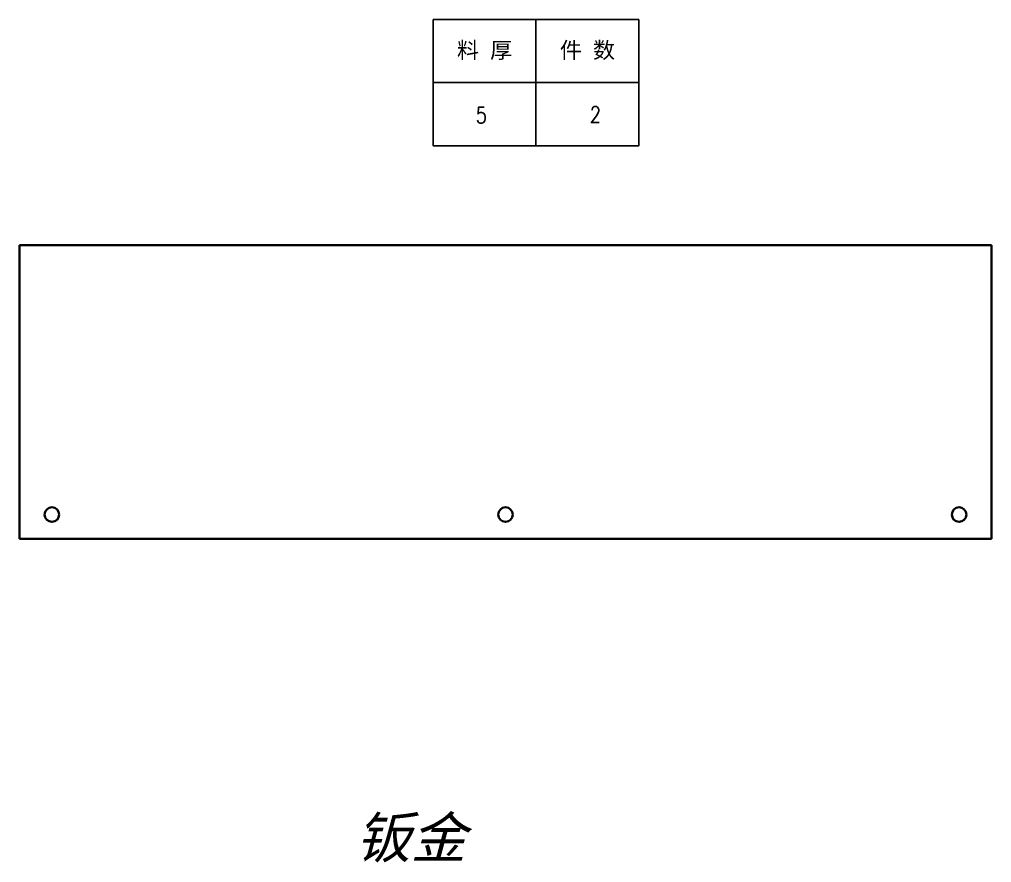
# Model space of a CAD drawing. Header units: millimetres. Extents: x -204818 to -130891, y -1238 to 21140.
# Drawn here: x -200415 to -199815, y 20111 to 20632 of the extents above; entities that cross this region are included whole.
import ezdxf
from ezdxf.enums import TextEntityAlignment as Align

# ---------------------------------------------------------------- set-up
doc = ezdxf.new("R2010")
doc.units = ezdxf.units.MM
doc.layers.add('标注线', color=3, linetype='Continuous', lineweight=25)
doc.styles.add('DIM', font='romans.shx', dxfattribs={"width": 0.8, "oblique": 20, "bigfont": 'bigfont.shx'})
doc.styles.add('DIM_FONT', font='romans.shx', dxfattribs={"oblique": 15})
doc.styles.get("Standard").update_dxf_attribs({"font": 'txt', "bigfont": 'gbcbig.shx'})

# ---------------------------------------------------------------- blocks, each defined once
blk = doc.blocks.new('*T209')
at = {"color": 0, "linetype": 'ByBlock', "lineweight": -2, "transparency": 16777216}
for p, q in [((0, 0), (127, 0)), ((0, 0), (0, -78)), ((63.5, 0), (63.5, -78)), ((127, 0), (127, -78)), ((0, -39), (127, -39)), ((0, -78), (127, -78))]:
    blk.add_line(p, q, dxfattribs=at)
at = {"color": 0, "transparency": 16777216, "char_height": 10, "width": 60.5, "attachment_point": 5}
for s, insert in [('{\\fSimSun|b0|i0|c134|p2;料 厚}', (31.75, -19.5)), ('{\\fSimSun|b0|i0|c134|p2;件 数}', (95.25, -19.5))]:
    blk.add_mtext(s, dxfattribs=dict(at, insert=insert))
blk = doc.blocks.new('拆图参数')
blk.add_blockref('*T209', (-63.5, 78))
at = {"style": 'DIM', "width": 0.8}
blk.add_attdef('1', text='', height=10, dxfattribs=at).set_placement((36.65, 19.27), align=Align.MIDDLE_CENTER)
blk.add_attdef('6', text='', height=10, dxfattribs=at).set_placement((-37.13, 18.91), align=Align.MIDDLE_LEFT)

msp = doc.modelspace()

# ---------------------------------------------------------------- linework, layer by layer
at = {"color": 7, "lineweight": 35}
for p, q in [((-200414.917, 20310.887), (-200414.917, 20492.207)), ((-200414.917, 20492.207), (-199814.917, 20492.207)), ((-199814.917, 20310.887), (-199814.917, 20492.207)), ((-200414.917, 20310.887), (-199814.917, 20310.887))]:
    msp.add_line(p, q, dxfattribs=at)
for centre in [(-200394.917, 20325.887), (-200114.917, 20325.887), (-199834.917, 20325.887)]:
    msp.add_circle(centre, 4.5, dxfattribs=at)

# ---------------------------------------------------------------- block references
msp.add_blockref('拆图参数', (-200096.094, 20553.57)).add_auto_attribs({'1': '2', '6': '5'})

# ---------------------------------------------------------------- texts
at = {"layer": '标注线', "color": 2, "insert": (-200207.473, 20138.95), "char_height": 25, "width": 483.52432, "attachment_point": 1, "style": 'DIM_FONT'}
msp.add_mtext('{\\fSimSun|b0|i0|c134|p2;钣金}', dxfattribs=at)

doc.saveas('drawing.dxf')
